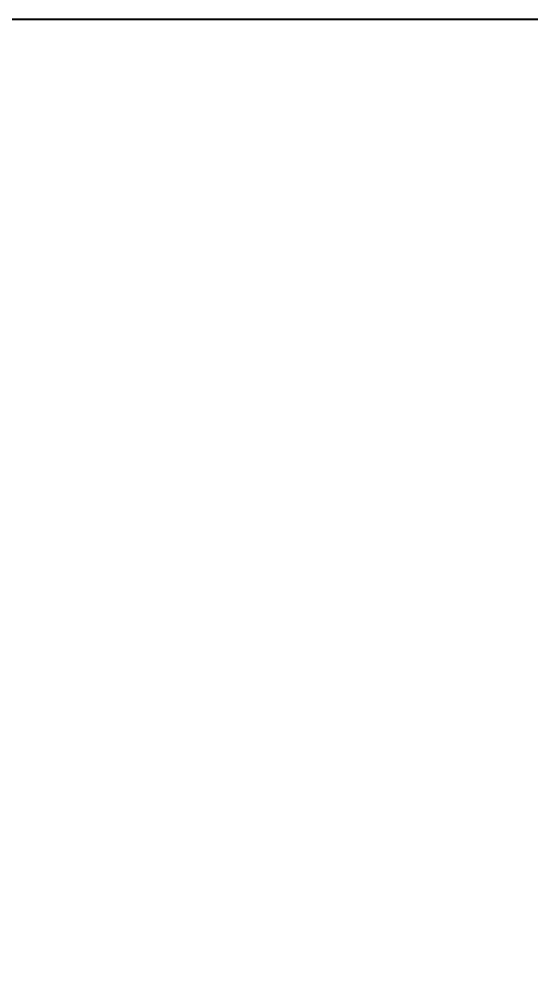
# Model space of a CAD drawing. Header units: millimetres. Extents: x 0 to 24, y -2.2 to 28.9.
# Drawn here: x 4.69 to 5.685, y 27.025 to 28.889 of the extents above; entities that cross this region are included whole.
import ezdxf
from ezdxf import colors
from ezdxf.entities.mleader import LeaderData, LeaderLine
from ezdxf.math import Vec2, Vec3

# ---------------------------------------------------------------- set-up
doc = ezdxf.new("R2010")
doc.units = ezdxf.units.MM
doc.layers.add('Cartouche', color=7, linetype='Continuous')

# ---------------------------------------------------------------- blocks, each defined once
blk = doc.blocks.new('_DOT')
at = {"color": 0}
blk.add_line((0, 0), (-1, 0), dxfattribs=at)
at = {"color": 0, "const_width": 0.333}
blk.add_lwpolyline([(-0.1665, 0, 1), (0.1665, 0, 1)], format="xyb", close=True, dxfattribs=at)

msp = doc.modelspace()

# ---------------------------------------------------------------- linework, layer by layer
at = {"layer": 'Cartouche', "color": 7, "linetype": 'Continuous'}
msp.add_line((0.60674, 28.88922), (20.29424, 28.88922), dxfattribs=at)

# ---------------------------------------------------------------- leaders
ml = msp.add_multileader_mtext('Standard', dxfattribs=at)
ml.set_content('{\\pxsm0.775;\\fArial|b0||i0||c0|p34;\\W1.;Hauteur à Monter : 100cm\\P}', color=256)
ml.set_leader_properties()
ml.set_arrow_properties(name='DOT')
ml.build(insert=Vec2(0, 0))
ml.multileader.update_dxf_attribs({"leader_type": 0, "dogleg_length": 0, "arrow_head_size": 0.50625})
ctx = ml.context
ctx.base_point, ctx.char_height, ctx.arrow_head_size, ctx.landing_gap_size = Vec3(7.10934, 27.92617), 0.3375, 0.50625, 0.0675
ctx.text_align_type = 1
notes = []
notes.append((ctx, [(0, (0, 0, 0), (0, 0), (1, 0), 1, [])]))
ctx.mtext.insert, ctx.mtext.alignment = Vec3(11.81154, 28.09778), 2
for ctx, leaders in notes:
    for number, flags, end, landing, length, lines in leaders:
        leader = LeaderData()
        leader.index, (leader.has_last_leader_line, leader.has_dogleg_vector, leader.attachment_direction) = number, flags
        leader.last_leader_point, leader.dogleg_vector, leader.dogleg_length = Vec3(end), Vec3(landing), length
        for number, points, colour, breaks in lines:
            line = LeaderLine()
            line.index, line.vertices, line.color, line.breaks = number, Vec3.list(points), colors.encode_raw_color(colour), breaks
            leader.lines.append(line)
        ctx.leaders.append(leader)

doc.saveas('drawing.dxf')
